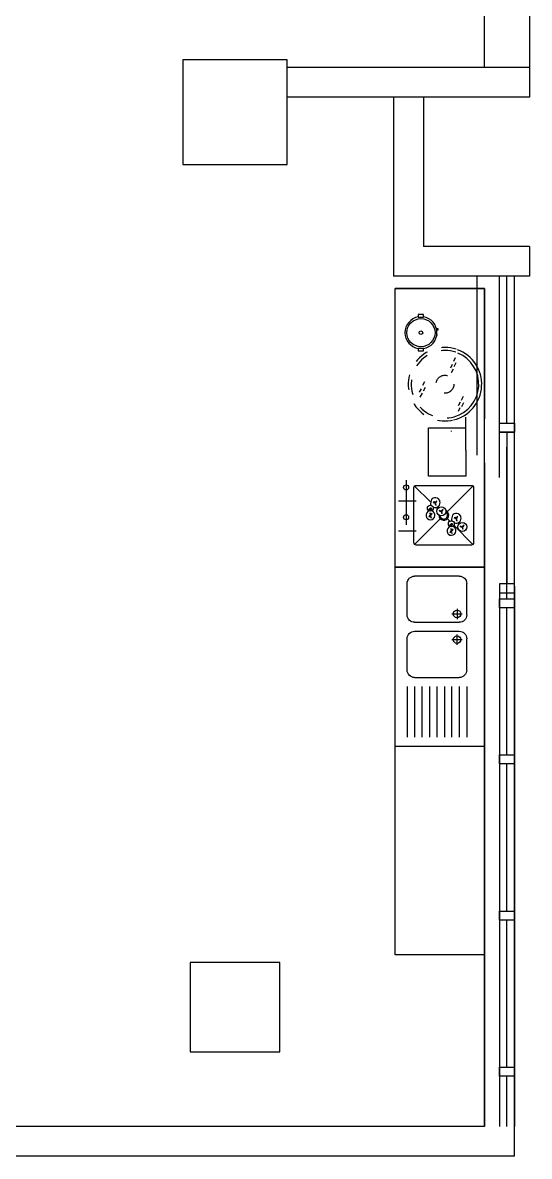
# Model space of a CAD drawing. Header units: inches. Extents: x 13.1 to 42, y 9.4 to 31.7.
# Drawn here: x 38.55 to 41.95, y 16.51 to 24.11 of the extents above; entities that cross this region are included whole.
import ezdxf

# ---------------------------------------------------------------- set-up
doc = ezdxf.new("R2010")
doc.units = ezdxf.units.IN
doc.header["$MEASUREMENT"] = 0
doc.linetypes.add('HIDDEN2', pattern=[0.1875, 0.125, -0.0625])
doc.layers.add('COLUMN', color=7, linetype='Continuous', lineweight=25)
doc.layers.add('WALL', color=4, linetype='Continuous', lineweight=30)
doc.layers.add('DW', color=5, linetype='Continuous')
doc.layers.add('furniture', color=7, linetype='Continuous')

# ---------------------------------------------------------------- blocks, each defined once
blk = doc.blocks.new('kuzhina')
for p, q in [((-293.23, -1961.29), (-600.11, -1961.29)), ((-600.11, -2021.29), (-600.11, -1961.29)), ((-320.01, -1961.29), (-440.01, -1961.29)), ((-413.23, -1961.29), (-413.23, -2021.29)), ((-413.23, -2021.29), (-413.23, -1961.29)), ((-293.23, -1961.29), (-293.23, -2021.29)), ((-293.23, -1961.29), (-293.23, -2021.29)), ((-407.23, -2004.29), (-407.23, -1974.29)), ((-381.23, -1969.29), (-402.23, -1969.29)), ((-376.23, -1974.29), (-376.23, -2004.29)), ((-370.23, -1974.29), (-370.23, -2004.29)), ((-344.23, -1969.29), (-365.23, -1969.29)), ((-339.23, -1974.29), (-339.23, -2004.29)), ((-333.23, -1969.29), (-299.23, -1969.29)), ((-333.23, -1974.29), (-299.23, -1974.29)), ((-299.23, -1979.29), (-333.23, -1979.29)), ((-333.23, -1984.29), (-299.23, -1984.29)), ((-333.23, -1989.29), (-299.23, -1989.29)), ((-333.23, -1994.29), (-299.23, -1994.29)), ((-385.34, -2002.79), (-378.34, -2002.79)), ((-381.84, -1999.29), (-381.84, -2006.29)), ((-361.12, -2002.79), (-368.12, -2002.79)), ((-364.62, -1999.29), (-364.62, -2006.29)), ((-299.23, -1999.29), (-333.23, -1999.29)), ((-333.23, -2004.29), (-299.23, -2004.29)), ((-381.23, -2009.29), (-402.23, -2009.29)), ((-344.23, -2009.29), (-365.23, -2009.29)), ((-333.23, -2009.29), (-299.23, -2009.29)), ((-293.23, -2021.29), (-600.11, -2021.29)), ((-440.01, -2021.29), (-320.01, -2021.29)), ((-392.15, -2021.29), (-440.01, -2021.29))]:
    blk.add_line(p, q)
for centre, radius, start, end in [((-402.23, -1974.29), 5, 90, 180), ((-381.23, -1974.29), 5, 0, 90), ((-365.23, -1974.29), 5, 90, 180), ((-344.23, -1974.29), 5, 0, 90), ((-402.23, -2004.29), 5, 180, 270), ((-381.84, -2002.79), 2.5, 90, 270), ((-381.84, -2002.79), 2.5, 270, 90), ((-381.23, -2004.29), 5, 270, 0), ((-365.23, -2004.29), 5, 180, 270), ((-364.62, -2002.79), 2.5, 90, 270), ((-364.62, -2002.79), 2.5, 270, 90), ((-344.23, -2004.29), 5, 270, 0)]:
    blk.add_arc(centre, radius, start, end)
blk = doc.blocks.new('A$C5af6ebd4')
at = {"layer": 'furniture', "linetype": 'ByBlock'}
for p, q in [((-24.08, 243.29), (-27.52, 243.29)), ((-27.52, 243.29), (-27.52, 241.67)), ((-24.08, 241.67), (-24.08, 243.29)), ((-27.52, 241.67), (-24.08, 241.67)), ((-24.07, 220.64), (-27.52, 220.64)), ((-27.52, 220.64), (-27.52, 219.03)), ((-24.07, 219.03), (-24.07, 220.64)), ((-27.52, 219.03), (-24.07, 219.03))]:
    blk.add_line(p, q, dxfattribs=at)
at = {"layer": 'furniture'}
for p, q in [((-20.62, 134.95), (-20.62, 167.32)), ((-20.62, 167.32), (4.45, 167.32)), ((-20.62, 134.95), (-20.62, 167.32)), ((-20.62, 167.32), (4.45, 167.32)), ((4.45, 152.38), (4.45, 174.59)), ((4.45, 152.38), (4.45, 167.32)), ((-5.17, 164.97), (-5.17, 165.32)), ((-5.17, 164.97), (-5.17, 165.32)), ((4.45, 152.38), (4.41, 142.3)), ((4.45, 152.38), (4.41, 142.3)), ((4.41, 142.3), (4.38, 134.95)), ((4.41, 142.3), (4.38, 134.95)), ((-35.71, 132.2), (-35.71, 102.27)), ((4.38, 134.95), (-20.62, 134.95)), ((4.38, 134.95), (-20.62, 134.95)), ((-29.97, 128.39), (-19.08, 117.51)), ((-8.57, 110.67), (9.15, 128.39)), ((-28.96, 118.21), (-40.9, 118.21)), ((-18.56, 119.32), (-19.3, 116.72)), ((-18.56, 119.32), (-19.3, 116.72)), ((-16.18, 117.23), (-16.18, 117.23)), ((-14.48, 119.99), (-13.26, 118.64)), ((-14.48, 119.99), (-13.26, 118.64)), ((-29.97, 89.27), (-12.25, 106.99)), ((-15.56, 113.99), (-14.59, 113.02)), ((-8.57, 106.99), (-6.37, 104.8)), ((-4.48, 108.86), (-5.22, 106.26)), ((-4.48, 108.86), (-5.22, 106.26)), ((-2.1, 106.77), (-2.1, 106.77)), ((-0.4, 109.53), (0.82, 108.18)), ((-0.4, 109.53), (0.82, 108.18)), ((-3.64, 102.07), (9.16, 89.27)), ((-28.96, 98.21), (-40.9, 98.21))]:
    blk.add_line(p, q, dxfattribs=at)
for points in [[(17, 143.94), (17, 74), (-43, 74), (-43.01, 260.89), (17, 260.89), (17, 173.34)], [(-43, -46), (17, -46), (17, -176), (17, -186), (-43, -186), (-43, -46)]]:
    blk.add_lwpolyline(points, dxfattribs=at)
at = {"layer": 'furniture', "linetype": 'ByBlock'}
for points in [[(-15.19, 233.07), (-14.09, 233.07), (-14.09, 233.74), (-15.33, 233.74)], [(-15.19, 229.28), (-14.77, 229.28), (-14.77, 229.95), (-15.09, 229.95)]]:
    blk.add_lwpolyline(points, dxfattribs=at)
at = {"layer": 'furniture', "linetype": 'HIDDEN2'}
for points in [[(-2.69, 214.22), (-3.99, 211.79)], [(-4.68, 209.9), (-5.98, 207.46)], [(-4.13, 206.8), (-5.53, 204.17)], [(-2.24, 210.94), (-3.59, 208.39)], [(-23.33, 198.12), (-24.63, 195.68)], [(-25.56, 193.64), (-26.86, 191.2)], [(-25.01, 190.54), (-26.41, 187.92)], [(-22.96, 194.43), (-24.32, 191.88)], [(0.59, 184.65), (-0.81, 182.03)], [(2.59, 188.34), (1.23, 185.8)], [(2.75, 184.08), (1.39, 181.53)], [(0.43, 180.76), (-0.87, 178.32)]]:
    blk.add_lwpolyline(points, dxfattribs=at)
at = {"layer": 'furniture'}
blk.add_lwpolyline([(9.59, 127.33), (9.59, 90.33, -0.414214), (8.1, 88.83), (-28.9, 88.83, -0.414214), (-30.41, 90.33), (-30.41, 127.33, -0.414214), (-28.91, 128.83), (8.09, 128.83, -0.414214)], format="xyb", close=True, dxfattribs=at)
at = {"layer": 'furniture', "linetype": 'ByBlock'}
for radius in [9.45, 1.22]:
    blk.add_circle((-25.74, 231.18), radius, dxfattribs=at)
at = {"layer": 'furniture', "linetype": 'HIDDEN2', "ltscale": 0.5}
blk.add_circle((-9.62, 196.61), 6.02, dxfattribs=at)
at = {"layer": 'furniture'}
for centre, radius in [((-35.71, 127.44), 1.73), ((-19.44, 113.54), 2), ((-19.44, 113.54), 2), ((-12.05, 111.42), 3), ((-12.05, 111.42), 3), ((-35.71, 107.44), 1.73), ((-5.36, 103.08), 2), ((-5.36, 103.08), 2), ((2.03, 100.96), 3), ((2.03, 100.96), 3)]:
    blk.add_circle(centre, radius, dxfattribs=at)
at = {"layer": 'furniture', "linetype": 'ByBlock'}
for start, end in [(99.52037, 260.4837), (278.95926, 81.0448)]:
    blk.add_arc((-25.74, 231.18), 10.73, start, end, dxfattribs=at)
at = {"layer": 'furniture', "linetype": 'HIDDEN2', "ltscale": 0.5}
for radius, start, end in [(24.64, 72.27469, 283.5415), (22.66, 71.34299, 285.53547)]:
    blk.add_arc((-9.62, 196.61), radius, start, end, dxfattribs=at)
at = {"layer": 'furniture'}
for centre, radius, start, end in [((-9.62, 196.61), 24.64, 283.5415, 70.08751), ((-9.62, 196.61), 22.66, 285.53547, 67.3317), ((-18.34, 116.45), 1, 163.96906, 199.94496), ((-18.34, 116.45), 1, 163.96906, 199.94496), ((-16.18, 117.23), 3.3, 199.94496, 212.06904), ((-16.18, 117.23), 3.3, 199.94496, 212.06904), ((-17.6, 119.04), 1, 127.99315, 163.96906), ((-17.6, 119.04), 1, 127.99315, 163.96906), ((-16.18, 117.23), 3.3, 65.45295, 127.99315), ((-16.18, 117.23), 3.3, 65.45295, 127.99315), ((-17.1, 116.69), 1.06, 30.53082, 118.92827), ((-17.1, 116.69), 1.06, 30.53082, 118.92827), ((-16.63, 118.4), 1.25, 218.47892, 290.98017), ((-16.63, 118.4), 1.25, 218.47892, 290.98017), ((-16.18, 117.23), 3.3, 245.04986, 18.66053), ((-16.18, 117.23), 3.3, 245.04986, 18.66053), ((-14.97, 116.64), 1.34, 153.91845, 242.36708), ((-14.97, 116.64), 1.34, 153.91845, 242.36708), ((-13.43, 115.6), 3.2, 120.57405, 149.24942), ((-13.43, 115.6), 3.2, 120.57405, 149.24942), ((-16.36, 118.57), 1.35, 277.58755, 349.88723), ((-16.36, 118.57), 1.35, 277.58755, 349.88723), ((-23.09, 113.89), 7.67, 12.13698, 25.82597), ((-23.09, 113.89), 7.67, 12.13698, 25.82597), ((-15.23, 119.32), 1, 42.05674, 65.45295), ((-15.23, 119.32), 1, 42.05674, 65.45295), ((-14, 117.97), 1, 18.66053, 42.05674), ((-14, 117.97), 1, 18.66053, 42.05674), ((-19.35, 108.81), 3, 106.66424, 75.63556), ((-19.35, 108.81), 3, 106.66424, 75.63556), ((-17.82, 110.78), 3.2, 120.57405, 149.24942), ((-17.82, 110.78), 3.2, 120.57405, 149.24942), ((-20.74, 113.75), 1.35, 277.58755, 349.88723), ((-20.74, 113.75), 1.35, 277.58755, 349.88723), ((-17.75, 106.08), 3.2, 120.57405, 149.24942), ((-17.75, 106.08), 3.2, 120.57405, 149.24942), ((-20.68, 109.05), 1.35, 277.58755, 349.88723), ((-20.68, 109.05), 1.35, 277.58755, 349.88723), ((-16.56, 110.38), 3.2, 180.57405, 209.24942), ((-16.56, 110.38), 3.2, 180.57405, 209.24942), ((-20.59, 109.33), 1.35, 337.58755, 49.88723), ((-20.59, 109.33), 1.35, 337.58755, 49.88723), ((-16.96, 112.8), 2.56, 163.70244, 204.48461), ((-16.96, 112.8), 2.56, 163.70244, 204.48461), ((-18.14, 108.22), 1.34, 153.91845, 242.36708), ((-18.14, 108.22), 1.34, 153.91845, 242.36708), ((-19.16, 112.87), 0.727, 25.16501, 113.09458), ((-19.16, 112.87), 0.727, 25.16501, 113.09458), ((-18.76, 113.93), 0.792, 209.52999, 288.7296), ((-18.76, 113.93), 0.792, 209.52999, 288.7296), ((-20.31, 112.56), 1.31, 321.02272, 47.16433), ((-20.31, 112.56), 1.31, 321.02272, 47.16433), ((-16.6, 107.18), 3.2, 120.57405, 149.24942), ((-16.6, 107.18), 3.2, 120.57405, 149.24942), ((-19.53, 110.15), 1.35, 277.58755, 349.88723), ((-19.53, 110.15), 1.35, 277.58755, 349.88723), ((-26.26, 105.47), 7.67, 12.13698, 25.82597), ((-26.26, 105.47), 7.67, 12.13698, 25.82597), ((-19.35, 108.81), 3, 87.81573, 89.53436), ((-19.35, 108.81), 3, 87.81573, 89.53436), ((-10.41, 108.83), 3.31, 178.46253, 66.42897), ((-13.62, 108.67), 3.2, 60.57405, 89.24942), ((-12.51, 112.69), 1.35, 217.58755, 289.88723), ((-13.62, 108.67), 3.2, 60.57405, 89.24942), ((-12.51, 112.69), 1.35, 217.58755, 289.88723), ((-10.41, 108.83), 2.6, 185.76511, 59.12639), ((-8.88, 111.44), 3.2, 180.57405, 209.24942), ((-8.88, 111.44), 3.2, 180.57405, 209.24942), ((-12.92, 110.39), 1.35, 337.58755, 49.88723), ((-12.92, 110.39), 1.35, 337.58755, 49.88723), ((-9.3, 109.82), 3.2, 120.57405, 149.24942), ((-9.3, 109.82), 3.2, 120.57405, 149.24942), ((-12.22, 112.79), 1.35, 277.58755, 349.88723), ((-12.22, 112.79), 1.35, 277.58755, 349.88723), ((-3.52, 108.58), 1, 127.99315, 163.96906), ((-3.52, 108.58), 1, 127.99315, 163.96906), ((-2.1, 106.77), 3.3, 65.45295, 127.99315), ((-2.1, 106.77), 3.3, 65.45295, 127.99315), ((-3.02, 106.23), 1.06, 30.53082, 118.92827), ((-3.02, 106.23), 1.06, 30.53082, 118.92827), ((-2.55, 107.94), 1.25, 218.47892, 290.98017), ((-2.55, 107.94), 1.25, 218.47892, 290.98017), ((-2.1, 106.77), 3.3, 245.04986, 18.66053), ((-2.1, 106.77), 3.3, 245.04986, 18.66053), ((-0.89, 106.18), 1.34, 153.91845, 242.36708), ((-0.89, 106.18), 1.34, 153.91845, 242.36708), ((0.65, 105.14), 3.2, 120.57405, 149.24942), ((0.65, 105.14), 3.2, 120.57405, 149.24942), ((-2.28, 108.11), 1.35, 277.58755, 349.88723), ((-2.28, 108.11), 1.35, 277.58755, 349.88723), ((-9.01, 103.43), 7.67, 12.13698, 25.82597), ((-9.01, 103.43), 7.67, 12.13698, 25.82597), ((-1.14, 108.86), 1, 42.05674, 65.45295), ((-1.14, 108.86), 1, 42.05674, 65.45295), ((0.08, 107.51), 1, 18.66053, 42.05674), ((0.08, 107.51), 1, 18.66053, 42.05674), ((-5.27, 98.35), 3, 106.66424, 75.63556), ((-5.27, 98.35), 3, 106.66424, 75.63556), ((-3.74, 100.32), 3.2, 120.57405, 149.24942), ((-3.74, 100.32), 3.2, 120.57405, 149.24942), ((-6.66, 103.29), 1.35, 277.58755, 349.88723), ((-6.66, 103.29), 1.35, 277.58755, 349.88723), ((-2.48, 99.92), 3.2, 180.57405, 209.24942), ((-2.48, 99.92), 3.2, 180.57405, 209.24942), ((-6.51, 98.87), 1.35, 337.58755, 49.88723), ((-6.51, 98.87), 1.35, 337.58755, 49.88723), ((-2.88, 102.34), 2.56, 163.70244, 204.48461), ((-2.88, 102.34), 2.56, 163.70244, 204.48461), ((-5.08, 102.41), 0.727, 25.16501, 113.09458), ((-5.08, 102.41), 0.727, 25.16501, 113.09458), ((-4.67, 103.47), 0.792, 209.52999, 288.7296), ((-4.67, 103.47), 0.792, 209.52999, 288.7296), ((-6.23, 102.1), 1.31, 321.02272, 47.16433), ((-6.23, 102.1), 1.31, 321.02272, 47.16433), ((-2.52, 96.72), 3.2, 120.57405, 149.24942), ((-2.52, 96.72), 3.2, 120.57405, 149.24942), ((-5.45, 99.69), 1.35, 277.58755, 349.88723), ((-5.45, 99.69), 1.35, 277.58755, 349.88723), ((-4.26, 105.99), 1, 163.96906, 199.94496), ((-4.26, 105.99), 1, 163.96906, 199.94496), ((-5.27, 98.35), 3, 87.81573, 89.53436), ((-5.27, 98.35), 3, 87.81573, 89.53436), ((-2.1, 106.77), 3.3, 199.94496, 212.06904), ((-2.1, 106.77), 3.3, 199.94496, 212.06904), ((0.47, 98.21), 3.2, 60.57405, 89.24942), ((1.57, 102.23), 1.35, 217.58755, 289.88723), ((0.47, 98.21), 3.2, 60.57405, 89.24942), ((1.57, 102.23), 1.35, 217.58755, 289.88723), ((5.2, 100.98), 3.2, 180.57405, 209.24942), ((5.2, 100.98), 3.2, 180.57405, 209.24942), ((1.16, 99.93), 1.35, 337.58755, 49.88723), ((1.16, 99.93), 1.35, 337.58755, 49.88723), ((4.79, 99.36), 3.2, 120.57405, 149.24942), ((4.79, 99.36), 3.2, 120.57405, 149.24942), ((1.86, 102.33), 1.35, 277.58755, 349.88723), ((1.86, 102.33), 1.35, 277.58755, 349.88723), ((-3.67, 95.62), 3.2, 120.57405, 149.24942), ((-3.67, 95.62), 3.2, 120.57405, 149.24942), ((-6.59, 98.59), 1.35, 277.58755, 349.88723), ((-6.59, 98.59), 1.35, 277.58755, 349.88723), ((-4.06, 97.76), 1.34, 153.91845, 242.36708), ((-4.06, 97.76), 1.34, 153.91845, 242.36708), ((-12.18, 95.01), 7.67, 12.13698, 25.82597), ((-12.18, 95.01), 7.67, 12.13698, 25.82597)]:
    blk.add_arc(centre, radius, start, end, dxfattribs=at)
at = {"layer": 'furniture', "xscale": -1, "rotation": 90}
blk.add_blockref('kuzhina', (-2004.29, -339.23), dxfattribs=at)

msp = doc.modelspace()

# ---------------------------------------------------------------- linework, layer by layer
at = {"layer": 'COLUMN', "color": 8}
msp.add_line((39.6285, 23.1628), (40.3285, 23.1628), dxfattribs=at)
for points in [[(40.096, 23.8628), (39.6285, 23.8628), (39.6285, 23.1628)], [(40.3285, 23.1628), (40.3285, 23.8628), (40.096, 23.8628)]]:
    msp.add_lwpolyline(points, dxfattribs=at)
msp.add_lwpolyline([(39.6785, 17.2128), (40.2785, 17.2128), (40.2785, 17.8128), (39.6785, 17.8128)], close=True, dxfattribs=at)
msp.add_lwpolyline([(39.6785, 17.2128), (40.2785, 17.2128), (40.2785, 17.8128), (39.6785, 17.8128)], close=True, dxfattribs=at)
at = {"layer": 'DW', "color": 8}
for p, q in [((41.8035, 21.4272), (41.8035, 22.414)), ((41.8535, 16.5128), (41.8535, 22.414)), ((41.7535, 21.3672), (41.7535, 21.3808)), ((41.7535, 21.3672), (41.7535, 21.3808)), ((41.7535, 21.3672), (41.8535, 21.3672)), ((41.8035, 21.3672), (41.8035, 20.3504)), ((41.8035, 21.3672), (41.8035, 20.3504)), ((41.8535, 21.4172), (41.8535, 21.3672)), ((41.8535, 21.4172), (41.8535, 21.3672)), ((41.8535, 16.7128), (41.8535, 21.3672)), ((41.8035, 20.2504), (41.8035, 21.2672)), ((41.8035, 20.2504), (41.8035, 21.2672)), ((41.6535, 21.0628), (41.6535, 16.7128)), ((41.6535, 16.7128), (41.6535, 21.0628)), ((41.6535, 21.0628), (41.6535, 16.7128)), ((41.7535, 20.3358), (41.7535, 16.7128)), ((41.7535, 20.3358), (41.7535, 16.7128)), ((41.8535, 20.3358), (41.8535, 16.7128)), ((41.8535, 20.3358), (41.8535, 16.7128)), ((41.8035, 19.2035), (41.8035, 20.1904)), ((41.8035, 19.2035), (41.8035, 20.1904)), ((41.8035, 18.1567), (41.8035, 19.1435)), ((41.8035, 18.1567), (41.8035, 19.1435)), ((41.8035, 17.1099), (41.8035, 18.0967)), ((41.8035, 17.1099), (41.8035, 18.0967)), ((41.8035, 16.7128), (41.8035, 17.0499)), ((41.8035, 16.7128), (41.8035, 17.0499))]:
    msp.add_line(p, q, dxfattribs=at)
at = {"layer": 'DW'}
msp.add_lwpolyline([(41.9535, 23.8128), (41.6535, 23.8128), (41.6535, 28.8611), (40.2535, 31.286), (40.2535, 31.5128), (39.6535, 31.5128), (39.6535, 31.4128), (34.2535, 31.4128), (34.2535, 31.5128), (33.6535, 31.5128), (33.6535, 31.7128), (40.3535, 31.7128), (41.9535, 28.9415), (41.9535, 23.8128)], dxfattribs=at)
at = {"layer": 'DW', "color": 8}
msp.add_lwpolyline([(41.8535, 22.414), (41.7535, 22.414)], dxfattribs=at)
for points in [[(41.7535, 21.4272), (41.8535, 21.4272), (41.8535, 21.3672), (41.7535, 21.3672)], [(41.7535, 20.2904), (41.8535, 20.2904), (41.8535, 20.3504), (41.7535, 20.3504)], [(41.7535, 20.2904), (41.8535, 20.2904), (41.8535, 20.3504), (41.7535, 20.3504)], [(41.7535, 20.2504), (41.8535, 20.2504), (41.8535, 20.1904), (41.7535, 20.1904)], [(41.7535, 20.2504), (41.8535, 20.2504), (41.8535, 20.1904), (41.7535, 20.1904)], [(41.7535, 19.2035), (41.8535, 19.2035), (41.8535, 19.1435), (41.7535, 19.1435)], [(41.7535, 19.2035), (41.8535, 19.2035), (41.8535, 19.1435), (41.7535, 19.1435)], [(41.7535, 18.1567), (41.8535, 18.1567), (41.8535, 18.0967), (41.7535, 18.0967)], [(41.7535, 18.1567), (41.8535, 18.1567), (41.8535, 18.0967), (41.7535, 18.0967)], [(41.7535, 17.1099), (41.8535, 17.1099), (41.8535, 17.0499), (41.7535, 17.0499)], [(41.7535, 17.1099), (41.8535, 17.1099), (41.8535, 17.0499), (41.7535, 17.0499)]]:
    msp.add_lwpolyline(points, close=True, dxfattribs=at)
at = {"layer": 'WALL', "color": 8}
for p, q in [((40.4843, 23.8128), (40.3285, 23.8128)), ((40.7426, 23.8128), (40.3285, 23.8128)), ((41.9535, 23.8128), (40.7426, 23.8128)), ((41.9535, 23.6128), (40.3285, 23.6128)), ((41.0426, 23.6128), (41.0426, 22.4128)), ((41.2426, 23.6128), (41.2426, 22.6128)), ((41.9535, 22.6128), (41.2426, 22.6128)), ((41.7535, 22.4128), (41.0426, 22.4128)), ((41.9535, 22.4128), (41.7535, 22.4128)), ((41.6535, 16.7128), (32.9398, 16.7128)), ((41.8535, 16.5128), (32.9249, 16.5128))]:
    msp.add_line(p, q, dxfattribs=at)
at = {"layer": 'WALL', "color": 8, "ltscale": 200}
for p, q in [((41.9535, 23.8128), (41.9535, 23.6128)), ((41.9535, 22.6128), (41.9535, 22.4128)), ((41.6035, 21.2128), (41.6035, 22.4128)), ((41.7535, 21.0628), (41.7535, 22.4128))]:
    msp.add_line(p, q, dxfattribs=at)

# ---------------------------------------------------------------- block references
at = {"xscale": 0.01, "yscale": 0.01, "zscale": 0.01}
msp.add_blockref('A$C5af6ebd4', (41.4835, 19.7228), dxfattribs=at)

doc.saveas('drawing.dxf')
